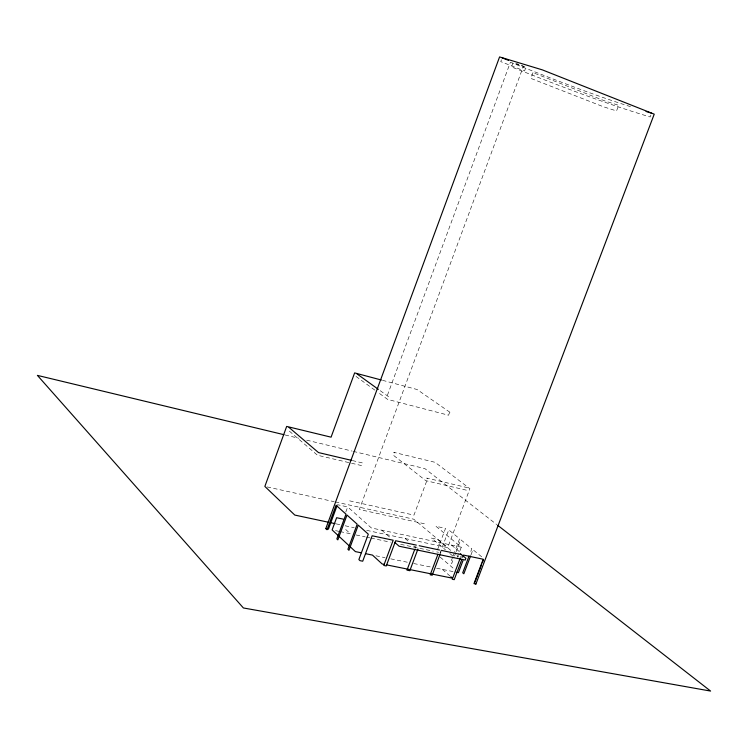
<?xml version="1.0" encoding="UTF-8"?>
<svg xmlns="http://www.w3.org/2000/svg" width="748" height="748" viewBox="0 0 748 748"><rect width="100%" height="100%" fill="white"/><g stroke="black" fill="none" stroke-linecap="round" stroke-linejoin="round"><path stroke-width="0.56" stroke-dasharray="3.74 2.81" d="M501.45 59.747L500.758 61.635L524.563 70.985L525.947 67.245L516.214 63.402M345.81 512.015L347.689 506.929L337.432 504.685M415.131 548.378L415.944 546.208M437.486 549.771L445.528 528.387L435.953 526.293L461.292 547.19L458.627 554.249M439.908 553.445L448.772 529.911L459.599 538.766L454.709 551.734M440.301 553.67L441.114 551.51M366.679 530.36L447.697 547.592L469.894 488.687L435.037 462.311L393.747 452.325L394.523 452.933L393.607 455.42L425.771 480.646L466.584 490.22L467.537 487.687L426.734 478.075L427.566 478.729L413.971 515.11L349.475 500.814M452.662 557.148L450.623 562.552L451.717 563.478L454.167 556.989M453.073 556.063L454.298 552.819M454.578 555.904L455.803 552.66M456.215 551.575L460.712 539.663L471.81 548.742L469.838 553.978M457.486 557.279L458.244 555.259M470.978 554.923L472.96 549.687L482.217 557.241M650.9 115.089L650.18 116.969C603.028 102.915 557.26 84.945 511.501 66.946L512.866 63.253C552.174 78.643 591.341 94.407 631.63 106.992M375.926 555.801L385.08 557.671M390.802 558.85L409.119 562.59M413.7 563.525L430.876 567.04M436.598 568.209L453.045 571.575M335.543 530.641L338.966 531.361M340.106 531.594L350.373 533.754L343.865 527.798M356.085 534.96L365.22 536.877M366.361 537.12L369.783 537.84M370.933 538.083L390.344 542.16M400.629 544.329L433.232 551.183M436.673 551.912L438.571 552.305M336.142 523.871L340.611 524.816M345.146 525.779L354.215 527.714M461.292 547.19L371.382 527.957L347.689 506.929M267.13 486.929L334.197 501.693M335.328 501.936L413.766 519.206L447.697 547.592M424.359 523.75L359.349 509.491L523.394 66.329L510.351 62.355L387.025 396.337L388.623 396.749L379.311 390.026M352.289 460.534L362.434 462.928L361.462 465.555L317.498 455.242L288.045 429.997M285.091 434.971L298.723 438.244M306.68 440.161L352.13 451.091M353.262 451.371L424.845 468.585L496.747 524.563M382.499 380.311L417.057 389.502L451.044 413.036L449.52 412.634L448.548 415.224L387.642 399.404L377.403 391.971M356.011 376.431L376.478 391.298M451.483 545.086L460.085 552.23M460.506 556.147L462.068 557.447M450.754 550.378L437.655 539.42L431.512 538.102L445.425 549.799M456.86 555.493L458.608 556.951M449.763 553.455L453.241 556.372M440.179 557.11L454.064 568.966M442.32 569.387L449.978 575.997M405.201 538.56L409.483 542.263M413.766 545.965L415.477 547.452M381.761 530.182L391.559 538.803M532.978 72.65L530.846 78.39L603.43 106.768L616.539 110.947L618.661 105.309L605.534 101.195L532.978 72.65"/><path stroke-width="1.12" d="M416.356 545.114L395.664 540.748L386.258 565.956L383.771 565.451L393.186 540.224L372.158 535.783L362.715 561.206L360.022 560.663L358.872 559.579L368.306 534.175L358.264 525.152L348.951 550.285L347.904 549.303L357.207 524.208L347.007 515.054L337.844 539.869L336.834 538.934L345.997 514.138L336.067 505.227L327.026 529.743L325.801 528.593L499.58 56.932L542.319 69.863L654.229 114.154L475.906 584.038L473.97 583.646L483.227 559.242L463.508 555.081L462.694 557.213M337.039 505.751L328.419 529.135L325.801 528.593M414.719 549.471L406.977 570.135L409.82 570.705L417.964 548.976M437.917 554.324L430.203 574.819L432.194 575.221L439.899 554.745M460.338 557.877L452.26 579.27L454.214 579.663L461.89 559.354M462.975 560.607L458.412 572.669L456.261 572.239M469.043 556.073L462.703 572.818L463.844 573.781L470.586 555.97M475.055 581.916L481.488 564.974M482.292 562.851L483.498 559.672M384.444 564.441L382.172 563.983L372.485 555.1L365.65 553.698M386.707 564.899L452.531 578.204L450.829 576.736M361.097 552.772L355.394 551.603L332.121 529.921L336.628 517.719L343.182 519.121M419.189 545.722L439.534 550.014M441.526 550.435L461.553 554.661M328.325 522.207L294.796 515.073L264.857 486.424L286.671 426.425L331.074 437.169L354.636 372.906L381.387 380.021M330.56 522.684L335.029 523.628M351.167 460.272L318.48 452.568L288.99 427.417M283.959 434.691L37.4 375.384L243.39 607.965L710.6 691.068L497.663 525.283M646.057 111.48L651.611 113.21M502.151 57.858L508.64 60.42M356.946 373.869L378.376 389.353M460.394 553.707L465.873 558.26L465.191 560.056L399.095 546.208L394.748 542.384M474.653 582.973L475.906 584.038"/></g></svg>
